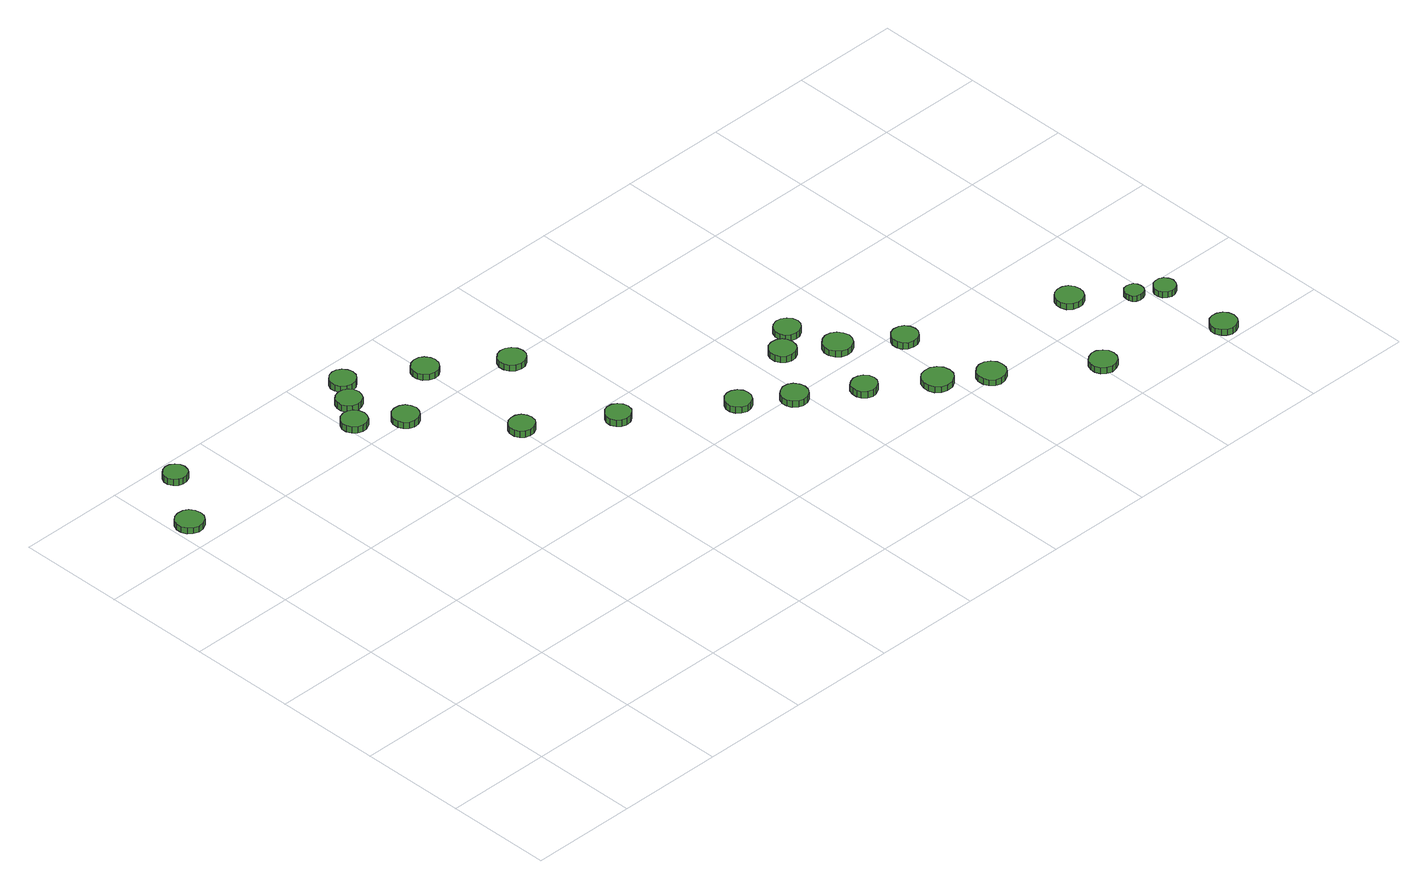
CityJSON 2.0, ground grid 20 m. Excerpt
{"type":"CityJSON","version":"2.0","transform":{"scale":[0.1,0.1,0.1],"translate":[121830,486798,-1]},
"CityObjects":{
"tree1":{"type":"SolitaryVegetationObject","attributes":{"function":"something"},"geometry":[{"type":"MultiSurface","lod":"1","boundaries":[[[0,1,2,3,4,5,6,7,8,9,10,11,12,13,14]],[[15,16,17,18,19,20,21,22,23,24,25,26,27,28,29]],[[0,29,28,1]],[[1,28,27,2]],[[2,27,26,3]],[[3,26,25,4]],[[4,25,24,5]],[[5,24,23,6]],[[6,23,22,7]],[[7,22,21,8]],[[8,21,20,9]],[[9,20,19,10]],[[10,19,18,11]],[[11,18,17,12]],[[12,17,16,13]],[[13,16,15,14]],[[14,15,29,0]]]}]},
"tree2":{"type":"SolitaryVegetationObject","attributes":{"function":"something"},"geometry":[{"type":"MultiSurface","lod":"1","boundaries":[[[30,31,32,33,34,35,36,37,38,39,40,41,42,43,44]],[[45,46,47,48,49,50,51,52,53,54,55,56,57,58,59]],[[30,59,58,31]],[[31,58,57,32]],[[32,57,56,33]],[[33,56,55,34]],[[34,55,54,35]],[[35,54,53,36]],[[36,53,52,37]],[[37,52,51,38]],[[38,51,50,39]],[[39,50,49,40]],[[40,49,48,41]],[[41,48,47,42]],[[42,47,46,43]],[[43,46,45,44]],[[44,45,59,30]]]}]},
"tree3":{"type":"SolitaryVegetationObject","attributes":{"function":"something"},"geometry":[{"type":"MultiSurface","lod":"1","boundaries":[[[60,61,62,63,64,65,66,67,68,69,70,71,72,73,74]],[[75,76,77,78,79,80,81,82,83,84,85,86,87,88,89]],[[60,89,88,61]],[[61,88,87,62]],[[62,87,86,63]],[[63,86,85,64]],[[64,85,84,65]],[[65,84,83,66]],[[66,83,82,67]],[[67,82,81,68]],[[68,81,80,69]],[[69,80,79,70]],[[70,79,78,71]],[[71,78,77,72]],[[72,77,76,73]],[[73,76,75,74]],[[74,75,89,60]]]}]},
"tree4":{"type":"SolitaryVegetationObject","attributes":{"function":"something"},"geometry":[{"type":"MultiSurface","lod":"1","boundaries":[[[90,91,92,93,94,95,96,97,98,99,100,101,102,103,104]],[[105,106,107,108,109,110,111,112,113,114,115,116,117,118,119]],[[90,119,118,91]],[[91,118,117,92]],[[92,117,116,93]],[[93,116,115,94]],[[94,115,114,95]],[[95,114,113,96]],[[96,113,112,97]],[[97,112,111,98]],[[98,111,110,99]],[[99,110,109,100]],[[100,109,108,101]],[[101,108,107,102]],[[102,107,106,103]],[[103,106,105,104]],[[104,105,119,90]]]}]},
"tree5":{"type":"SolitaryVegetationObject","attributes":{"function":"something"},"geometry":[{"type":"MultiSurface","lod":"1","boundaries":[[[120,121,122,123,124,125,126,127,128,129,130,131,132,133,134]],[[135,136,137,138,139,140,141,142,143,144,145,146,147,148,149]],[[120,149,148,121]],[[121,148,147,122]],[[122,147,146,123]],[[123,146,145,124]],[[124,145,144,125]],[[125,144,143,126]],[[126,143,142,127]],[[127,142,141,128]],[[128,141,140,129]],[[129,140,139,130]],[[130,139,138,131]],[[131,138,137,132]],[[132,137,136,133]],[[133,136,135,134]],[[134,135,149,120]]]}]},
"tree6":{"type":"SolitaryVegetationObject","attributes":{"function":"something"},"geometry":[{"type":"MultiSurface","lod":"1","boundaries":[[[150,151,152,153,154,155,156,157,158,159,160,161,162,163,164]],[[165,166,167,168,169,170,171,172,173,174,175,176,177,178,179]],[[150,179,178,151]],[[151,178,177,152]],[[152,177,176,153]],[[153,176,175,154]],[[154,175,174,155]],[[155,174,173,156]],[[156,173,172,157]],[[157,172,171,158]],[[158,171,170,159]],[[159,170,169,160]],[[160,169,168,161]],[[161,168,167,162]],[[162,167,166,163]],[[163,166,165,164]],[[164,165,179,150]]]}]},
"tree7":{"type":"SolitaryVegetationObject","attributes":{"function":"something"},"geometry":[{"type":"MultiSurface","lod":"1","boundaries":[[[180,181,182,183,184,185,186,187,188,189,190,191,192,193,194]],[[195,196,197,198,199,200,201,202,203,204,205,206,207,208,209]],[[180,209,208,181]],[[181,208,207,182]],[[182,207,206,183]],[[183,206,205,184]],[[184,205,204,185]],[[185,204,203,186]],[[186,203,202,187]],[[187,202,201,188]],[[188,201,200,189]],[[189,200,199,190]],[[190,199,198,191]],[[191,198,197,192]],[[192,197,196,193]],[[193,196,195,194]],[[194,195,209,180]]]}]},
"tree8":{"type":"SolitaryVegetationObject","attributes":{"function":"something"},"geometry":[{"type":"MultiSurface","lod":"1","boundaries":[[[210,211,212,213,214,215,216,217,218,219,220,221,222,223,224]],[[225,226,227,228,229,230,231,232,233,234,235,236,237,238,239]],[[210,239,238,211]],[[211,238,237,212]],[[212,237,236,213]],[[213,236,235,214]],[[214,235,234,215]],[[215,234,233,216]],[[216,233,232,217]],[[217,232,231,218]],[[218,231,230,219]],[[219,230,229,220]],[[220,229,228,221]],[[221,228,227,222]],[[222,227,226,223]],[[223,226,225,224]],[[224,225,239,210]]]}]},
"tree9":{"type":"SolitaryVegetationObject","attributes":{"function":"something"},"geometry":[{"type":"MultiSurface","lod":"1","boundaries":[[[240,241,242,243,244,245,246,247,248,249,250,251,252,253,254]],[[255,256,257,258,259,260,261,262,263,264,265,266,267,268,269]],[[240,269,268,241]],[[241,268,267,242]],[[242,267,266,243]],[[243,266,265,244]],[[244,265,264,245]],[[245,264,263,246]],[[246,263,262,247]],[[247,262,261,248]],[[248,261,260,249]],[[249,260,259,250]],[[250,259,258,251]],[[251,258,257,252]],[[252,257,256,253]],[[253,256,255,254]],[[254,255,269,240]]]}]},
"tree10":{"type":"SolitaryVegetationObject","attributes":{"function":"something"},"geometry":[{"type":"MultiSurface","lod":"1","boundaries":[[[270,271,272,273,274,275,276,277,278,279,280,281,282,283,284]],[[285,286,287,288,289,290,291,292,293,294,295,296,297,298,299]],[[270,299,298,271]],[[271,298,297,272]],[[272,297,296,273]],[[273,296,295,274]],[[274,295,294,275]],[[275,294,293,276]],[[276,293,292,277]],[[277,292,291,278]],[[278,291,290,279]],[[279,290,289,280]],[[280,289,288,281]],[[281,288,287,282]],[[282,287,286,283]],[[283,286,285,284]],[[284,285,299,270]]]}]},
"tree11":{"type":"SolitaryVegetationObject","attributes":{"function":"something"},"geometry":[{"type":"MultiSurface","lod":"1","boundaries":[[[300,301,302,303,304,305,306,307,308,309,310,311,312,313,314]],[[315,316,317,318,319,320,321,322,323,324,325,326,327,328,329]],[[300,329,328,301]],[[301,328,327,302]],[[302,327,326,303]],[[303,326,325,304]],[[304,325,324,305]],[[305,324,323,306]],[[306,323,322,307]],[[307,322,321,308]],[[308,321,320,309]],[[309,320,319,310]],[[310,319,318,311]],[[311,318,317,312]],[[312,317,316,313]],[[313,316,315,314]],[[314,315,329,300]]]}]},
"tree12":{"type":"SolitaryVegetationObject","attributes":{"function":"something"},"geometry":[{"type":"MultiSurface","lod":"1","boundaries":[[[330,331,332,333,334,335,336,337,338,339,340,341,342,343,344]],[[345,346,347,348,349,350,351,352,353,354,355,356,357,358,359]],[[330,359,358,331]],[[331,358,357,332]],[[332,357,356,333]],[[333,356,355,334]],[[334,355,354,335]],[[335,354,353,336]],[[336,353,352,337]],[[337,352,351,338]],[[338,351,350,339]],[[339,350,349,340]],[[340,349,348,341]],[[341,348,347,342]],[[342,347,346,343]],[[343,346,345,344]],[[344,345,359,330]]]}]},
"tree13":{"type":"SolitaryVegetationObject","attributes":{"function":"something"},"geometry":[{"type":"MultiSurface","lod":"1","boundaries":[[[360,361,362,363,364,365,366,367,368,369,370,371,372,373,374]],[[375,376,377,378,379,380,381,382,383,384,385,386,387,388,389]],[[360,389,388,361]],[[361,388,387,362]],[[362,387,386,363]],[[363,386,385,364]],[[364,385,384,365]],[[365,384,383,366]],[[366,383,382,367]],[[367,382,381,368]],[[368,381,380,369]],[[369,380,379,370]],[[370,379,378,371]],[[371,378,377,372]],[[372,377,376,373]],[[373,376,375,374]],[[374,375,389,360]]]}]},
"tree14":{"type":"SolitaryVegetationObject","attributes":{"function":"something"},"geometry":[{"type":"MultiSurface","lod":"1","boundaries":[[[390,391,392,393,394,395,396,397,398,399,400,401,402,403,404]],[[405,406,407,408,409,410,411,412,413,414,415,416,417,418,419]],[[390,419,418,391]],[[391,418,417,392]],[[392,417,416,393]],[[393,416,415,394]],[[394,415,414,395]],[[395,414,413,396]],[[396,413,412,397]],[[397,412,411,398]],[[398,411,410,399]],[[399,410,409,400]],[[400,409,408,401]],[[401,408,407,402]],[[402,407,406,403]],[[403,406,405,404]],[[404,405,419,390]]]}]},
"tree15":{"type":"SolitaryVegetationObject","attributes":{"function":"something"},"geometry":[{"type":"MultiSurface","lod":"1","boundaries":[[[420,421,422,423,424,425,426,427,428,429,430,431,432,433,434]],[[435,436,437,438,439,440,441,442,443,444,445,446,447,448,449]],[[420,449,448,421]],[[421,448,447,422]],[[422,447,446,423]],[[423,446,445,424]],[[424,445,444,425]],[[425,444,443,426]],[[426,443,442,427]],[[427,442,441,428]],[[428,441,440,429]],[[429,440,439,430]],[[430,439,438,431]],[[431,438,437,432]],[[432,437,436,433]],[[433,436,435,434]],[[434,435,449,420]]]}]},
"tree16":{"type":"SolitaryVegetationObject","attributes":{"function":"something"},"geometry":[{"type":"MultiSurface","lod":"1","boundaries":[[[450,451,452,453,454,455,456,457,458,459,460,461,462,463,464]],[[465,466,467,468,469,470,471,472,473,474,475,476,477,478,479]],[[450,479,478,451]],[[451,478,477,452]],[[452,477,476,453]],[[453,476,475,454]],[[454,475,474,455]],[[455,474,473,456]],[[456,473,472,457]],[[457,472,471,458]],[[458,471,470,459]],[[459,470,469,460]],[[460,469,468,461]],[[461,468,467,462]],[[462,467,466,463]],[[463,466,465,464]],[[464,465,479,450]]]}]},
"tree17":{"type":"SolitaryVegetationObject","attributes":{"function":"something"},"geometry":[{"type":"MultiSurface","lod":"1","boundaries":[[[480,481,482,483,484,485,486,487,488,489,490,491,492,493,494]],[[495,496,497,498,499,500,501,502,503,504,505,506,507,508,509]],[[480,509,508,481]],[[481,508,507,482]],[[482,507,506,483]],[[483,506,505,484]],[[484,505,504,485]],[[485,504,503,486]],[[486,503,502,487]],[[487,502,501,488]],[[488,501,500,489]],[[489,500,499,490]],[[490,499,498,491]],[[491,498,497,492]],[[492,497,496,493]],[[493,496,495,494]],[[494,495,509,480]]]}]},
"tree18":{"type":"SolitaryVegetationObject","attributes":{"function":"something"},"geometry":[{"type":"MultiSurface","lod":"1","boundaries":[[[510,511,512,513,514,515,516,517,518,519,520,521,522,523,524]],[[525,526,527,528,529,530,531,532,533,534,535,536,537,538,539]],[[510,539,538,511]],[[511,538,537,512]],[[512,537,536,513]],[[513,536,535,514]],[[514,535,534,515]],[[515,534,533,516]],[[516,533,532,517]],[[517,532,531,518]],[[518,531,530,519]],[[519,530,529,520]],[[520,529,528,521]],[[521,528,527,522]],[[522,527,526,523]],[[523,526,525,524]],[[524,525,539,510]]]}]},
"tree19":{"type":"SolitaryVegetationObject","attributes":{"function":"something"},"geometry":[{"type":"MultiSurface","lod":"1","boundaries":[[[540,541,542,543,544,545,546,547,548,549,550,551,552,553,554]],[[555,556,557,558,559,560,561,562,563,564,565,566,567,568,569]],[[540,569,568,541]],[[541,568,567,542]],[[542,567,566,543]],[[543,566,565,544]],[[544,565,564,545]],[[545,564,563,546]],[[546,563,562,547]],[[547,562,561,548]],[[548,561,560,549]],[[549,560,559,550]],[[550,559,558,551]],[[551,558,557,552]],[[552,557,556,553]],[[553,556,555,554]],[[554,555,569,540]]]}]},
"tree20":{"type":"SolitaryVegetationObject","attributes":{"function":"something"},"geometry":[{"type":"MultiSurface","lod":"1","boundaries":[[[570,571,572,573,574,575,576,577,578,579,580,581,582,583,584]],[[585,586,587,588,589,590,591,592,593,594,595,596,597,598,599]],[[570,599,598,571]],[[571,598,597,572]],[[572,597,596,573]],[[573,596,595,574]],[[574,595,594,575]],[[575,594,593,576]],[[576,593,592,577]],[[577,592,591,578]],[[578,591,590,579]],[[579,590,589,580]],[[580,589,588,581]],[[581,588,587,582]],[[582,587,586,583]],[[583,586,585,584]],[[584,585,599,570]]]}]},
"tree21":{"type":"SolitaryVegetationObject","attributes":{"function":"something"},"geometry":[{"type":"MultiSurface","lod":"1","boundaries":[[[600,601,602,603,604,605,606,607,608,609,610,611,612,613,614]],[[615,616,617,618,619,620,621,622,623,624,625,626,627,628,629]],[[600,629,628,601]],[[601,628,627,602]],[[602,627,626,603]],[[603,626,625,604]],[[604,625,624,605]],[[605,624,623,606]],[[606,623,622,607]],[[607,622,621,608]],[[608,621,620,609]],[[609,620,619,610]],[[610,619,618,611]],[[611,618,617,612]],[[612,617,616,613]],[[613,616,615,614]],[[614,615,629,600]]]}]},
"tree22":{"type":"SolitaryVegetationObject","attributes":{"function":"something"},"geometry":[{"type":"MultiSurface","lod":"1","boundaries":[[[630,631,632,633,634,635,636,637,638,639,640,641,642,643,644]],[[645,646,647,648,649,650,651,652,653,654,655,656,657,658,659]],[[630,659,658,631]],[[631,658,657,632]],[[632,657,656,633]],[[633,656,655,634]],[[634,655,654,635]],[[635,654,653,636]],[[636,653,652,637]],[[637,652,651,638]],[[638,651,650,639]],[[639,650,649,640]],[[640,649,648,641]],[[641,648,647,642]],[[642,647,646,643]],[[643,646,645,644]],[[644,645,659,630]]]}]},
"tree23":{"type":"SolitaryVegetationObject","attributes":{"function":"something"},"geometry":[{"type":"MultiSurface","lod":"1","boundaries":[[[660,661,662,663,664,665,666,667,668,669,670,671,672,673,674]],[[675,676,677,678,679,680,681,682,683,684,685,686,687,688,689]],[[660,689,688,661]],[[661,688,687,662]],[[662,687,686,663]],[[663,686,685,664]],[[664,685,684,665]],[[665,684,683,666]],[[666,683,682,667]],[[667,682,681,668]],[[668,681,680,669]],[[669,680,679,670]],[[670,679,678,671]],[[671,678,677,672]],[[672,677,676,673]],[[673,676,675,674]],[[674,675,689,660]]]}]},
"tree24":{"type":"SolitaryVegetationObject","attributes":{"function":"something"},"geometry":[{"type":"MultiSurface","lod":"1","boundaries":[[[690,691,692,693,694,695,696,697,698,699,700,701,702,703,704]],[[705,706,707,708,709,710,711,712,713,714,715,716,717,718,719]],[[690,719,718,691]],[[691,718,717,692]],[[692,717,716,693]],[[693,716,715,694]],[[694,715,714,695]],[[695,714,713,696]],[[696,713,712,697]],[[697,712,711,698]],[[698,711,710,699]],[[699,710,709,700]],[[700,709,708,701]],[[701,708,707,702]],[[702,707,706,703]],[[703,706,705,704]],[[704,705,719,690]]]}]}
},
"vertices":[
[56,855,20],[54,865,20],[48,874,20],[39,879,20],[28,880,20],[18,877,20],[10,870,20],[6,860,20],[6,849,20],[10,840,20],[18,833,20],[28,829,20],[39,831,20],[48,836,20],[54,844,20],[54,844,8],[48,836,8],[39,831,8],[28,829,8],[18,833,8],[10,840,8],[6,849,8],[6,860,8],[10,870,8],[18,877,8],[28,880,8],[39,879,8],[48,874,8],[54,865,8],[56,855,8],
[126,962,20],[124,971,20],[119,978,20],[111,983,20],[102,984,20],[94,981,20],[87,975,20],[83,967,20],[83,958,20],[87,950,20],[94,944,20],[102,941,20],[111,942,20],[119,946,20],[124,953,20],[124,953,7],[119,946,7],[111,942,7],[102,941,7],[94,944,7],[87,950,7],[83,958,7],[83,967,7],[87,975,7],[94,981,7],[102,984,7],[111,983,7],[119,978,7],[124,971,7],[126,962,7],
[438,855,21],[436,865,21],[431,873,21],[422,878,21],[413,879,21],[403,876,21],[396,869,21],[392,860,21],[392,851,21],[396,842,21],[403,835,21],[413,832,21],[422,833,21],[431,838,21],[436,846,21],[436,846,8],[431,838,8],[422,833,8],[413,832,8],[403,835,8],[396,842,8],[392,851,8],[392,860,8],[396,869,8],[403,876,8],[413,879,8],[422,878,8],[431,873,8],[436,865,8],[438,855,8],
[473,903,20],[471,913,20],[466,920,20],[457,925,20],[448,926,20],[438,923,20],[431,917,20],[427,908,20],[427,898,20],[431,889,20],[438,883,20],[448,880,20],[457,881,20],[466,886,20],[471,894,20],[471,894,7],[466,886,7],[457,881,7],[448,880,7],[438,883,7],[431,889,7],[427,898,7],[427,908,7],[431,917,7],[438,923,7],[448,926,7],[457,925,7],[466,920,7],[471,913,7],[473,903,7],
[510,806,20],[507,816,20],[502,824,20],[493,829,20],[483,830,20],[473,827,20],[466,820,20],[462,811,20],[462,801,20],[466,792,20],[473,785,20],[483,782,20],[493,783,20],[502,788,20],[507,796,20],[507,796,7],[502,788,7],[493,783,7],[483,782,7],[473,785,7],[466,792,7],[462,801,7],[462,811,7],[466,820,7],[473,827,7],[483,830,7],[493,829,7],[502,824,7],[507,816,7],[510,806,7],
[504,949,20],[502,958,20],[496,966,20],[488,971,20],[478,972,20],[469,969,20],[461,962,20],[457,953,20],[457,944,20],[461,935,20],[469,928,20],[478,925,20],[488,926,20],[496,931,20],[502,939,20],[502,939,7],[496,931,7],[488,926,7],[478,925,7],[469,928,7],[461,935,7],[457,944,7],[457,953,7],[461,962,7],[469,969,7],[478,972,7],[488,971,7],[496,966,7],[502,958,7],[504,949,7],
[628,654,19],[626,663,19],[621,671,19],[612,676,19],[603,677,19],[593,674,19],[586,668,19],[582,659,19],[582,649,19],[586,640,19],[593,634,19],[603,631,19],[612,632,19],[621,637,19],[626,644,19],[626,644,6],[621,637,6],[612,632,6],[603,631,6],[593,634,6],[586,640,6],[582,649,6],[582,659,6],[586,668,6],[593,674,6],[603,677,6],[612,676,6],[621,671,6],[626,663,6],[628,654,6],
[625,877,19],[623,886,19],[617,895,19],[609,900,19],[599,901,19],[589,898,19],[581,891,19],[577,882,19],[577,871,19],[581,862,19],[589,855,19],[599,852,19],[609,853,19],[617,858,19],[623,867,19],[623,867,7],[617,858,7],[609,853,7],[599,852,7],[589,855,7],[581,862,7],[577,871,7],[577,882,7],[581,891,7],[589,898,7],[599,901,7],[609,900,7],[617,895,7],[623,886,7],[625,877,7],
[761,562,20],[759,571,20],[753,579,20],[745,584,20],[735,585,20],[726,582,20],[719,575,20],[715,567,20],[715,557,20],[719,548,20],[726,542,20],[735,539,20],[745,540,20],[753,545,20],[759,552,20],[759,552,7],[753,545,7],[745,540,7],[735,539,7],[726,542,7],[719,548,7],[715,557,7],[715,567,7],[719,575,7],[726,582,7],[735,585,7],[745,584,7],[753,579,7],[759,571,7],[761,562,7],
[745,793,19],[743,803,19],[737,812,19],[728,817,19],[718,818,19],[708,815,19],[700,808,19],[696,798,19],[696,788,19],[700,779,19],[708,772,19],[718,769,19],[728,770,19],[737,775,19],[743,783,19],[743,783,7],[737,775,7],[728,770,7],[718,769,7],[708,772,7],[700,779,7],[696,788,7],[696,798,7],[700,808,7],[708,815,7],[718,818,7],[728,817,7],[737,812,7],[743,803,7],[745,793,7],
[928,448,20],[926,458,20],[920,466,20],[911,471,20],[902,472,20],[892,469,20],[885,462,20],[881,453,20],[881,443,20],[885,434,20],[892,428,20],[902,424,20],[911,425,20],[920,430,20],[926,439,20],[926,439,7],[920,430,7],[911,425,7],[902,424,7],[892,428,7],[885,434,7],[881,443,7],[881,453,7],[885,462,7],[892,469,7],[902,472,7],[911,471,7],[920,466,7],[926,458,7],[928,448,7],
[1006,394,20],[1004,404,20],[998,413,20],[990,418,20],[979,419,20],[970,415,20],[962,409,20],[958,399,20],[958,389,20],[962,380,20],[970,373,20],[979,370,20],[990,371,20],[998,376,20],[1004,384,20],[1004,384,7],[998,376,7],[990,371,7],[979,370,7],[970,373,7],[962,380,7],[958,389,7],[958,399,7],[962,409,7],[970,415,7],[979,419,7],[990,418,7],[998,413,7],[1004,404,7],[1006,394,7],
[1104,330,20],[1102,340,20],[1096,348,20],[1087,352,20],[1078,353,20],[1069,350,20],[1061,344,20],[1058,335,20],[1058,325,20],[1061,317,20],[1069,310,20],[1078,307,20],[1087,308,20],[1096,313,20],[1102,321,20],[1102,321,7],[1096,313,7],[1087,308,7],[1078,307,7],[1069,310,7],[1061,317,7],[1058,325,7],[1058,335,7],[1061,344,7],[1069,350,7],[1078,353,7],[1087,352,7],[1096,348,7],[1102,340,7],[1104,330,7],
[1077,494,20],[1075,504,20],[1070,512,20],[1061,517,20],[1051,518,20],[1041,515,20],[1034,508,20],[1030,499,20],[1030,489,20],[1034,480,20],[1041,473,20],[1051,470,20],[1061,471,20],[1070,476,20],[1075,484,20],[1075,484,7],[1070,476,7],[1061,471,7],[1051,470,7],[1041,473,7],[1034,480,7],[1030,489,7],[1030,499,7],[1034,508,7],[1041,515,7],[1051,518,7],[1061,517,7],[1070,512,7],[1075,504,7],[1077,494,7],
[1208,258,19],[1206,270,19],[1199,279,19],[1189,285,19],[1177,286,19],[1166,283,19],[1157,275,19],[1153,264,19],[1153,253,19],[1157,242,19],[1166,234,19],[1177,231,19],[1189,232,19],[1199,238,19],[1206,247,19],[1206,247,7],[1199,238,7],[1189,232,7],[1177,231,7],[1166,234,7],[1157,242,7],[1153,253,7],[1153,264,7],[1157,275,7],[1166,283,7],[1177,286,7],[1189,285,7],[1199,279,7],[1206,270,7],[1208,258,7],
[1124,530,19],[1122,540,19],[1116,548,19],[1107,553,19],[1098,554,19],[1088,551,19],[1081,545,19],[1077,535,19],[1077,525,19],[1081,516,19],[1088,510,19],[1098,507,19],[1107,508,19],[1116,513,19],[1122,521,19],[1122,521,7],[1116,513,7],[1107,508,7],[1098,507,7],[1088,510,7],[1081,516,7],[1077,525,7],[1077,535,7],[1081,545,7],[1088,551,7],[1098,554,7],[1107,553,7],[1116,548,7],[1122,540,7],[1124,530,7],
[1157,442,19],[1154,453,19],[1148,462,19],[1138,468,19],[1127,469,19],[1117,465,19],[1109,458,19],[1104,448,19],[1104,437,19],[1109,427,19],[1117,419,19],[1127,416,19],[1138,417,19],[1148,423,19],[1154,432,19],[1154,432,7],[1148,423,7],[1138,417,7],[1127,416,7],[1117,419,7],[1109,427,7],[1104,437,7],[1104,448,7],[1109,458,7],[1117,465,7],[1127,469,7],[1138,468,7],[1148,462,7],[1154,453,7],[1157,442,7],
[1281,208,19],[1279,218,19],[1273,227,19],[1263,233,19],[1252,234,19],[1242,230,19],[1234,223,19],[1230,213,19],[1230,202,19],[1234,193,19],[1242,185,19],[1252,182,19],[1263,183,19],[1273,189,19],[1279,197,19],[1279,197,7],[1273,189,7],[1263,183,7],[1252,182,7],[1242,185,7],[1234,193,7],[1230,202,7],[1230,213,7],[1234,223,7],[1242,230,7],[1252,234,7],[1263,233,7],[1273,227,7],[1279,218,7],[1281,208,7],
[1246,377,20],[1244,387,20],[1238,395,20],[1230,400,20],[1220,401,20],[1210,398,20],[1203,391,20],[1199,382,20],[1199,372,20],[1203,363,20],[1210,357,20],[1220,354,20],[1230,355,20],[1238,360,20],[1244,368,20],[1244,368,7],[1238,360,7],[1230,355,7],[1220,354,7],[1210,357,7],[1203,363,7],[1199,372,7],[1199,382,7],[1203,391,7],[1210,398,7],[1220,401,7],[1230,400,7],[1238,395,7],[1244,387,7],[1246,377,7],
[1433,100,19],[1431,110,19],[1425,118,19],[1416,124,19],[1406,125,19],[1396,121,19],[1388,115,19],[1384,105,19],[1384,95,19],[1388,85,19],[1396,79,19],[1406,75,19],[1416,77,19],[1425,82,19],[1431,90,19],[1431,90,7],[1425,82,7],[1416,77,7],[1406,75,7],[1396,79,7],[1388,85,7],[1384,95,7],[1384,105,7],[1388,115,7],[1396,121,7],[1406,125,7],[1416,124,7],[1425,118,7],[1431,110,7],[1433,100,7],
[1516,263,19],[1514,273,19],[1508,282,19],[1499,287,19],[1489,288,19],[1479,285,19],[1471,278,19],[1467,268,19],[1467,258,19],[1471,248,19],[1479,241,19],[1489,238,19],[1499,239,19],[1508,244,19],[1514,253,19],[1514,253,7],[1508,244,7],[1499,239,7],[1489,238,7],[1479,241,7],[1471,248,7],[1467,258,7],[1467,268,7],[1471,278,7],[1479,285,7],[1489,288,7],[1499,287,7],[1508,282,7],[1514,273,7],[1516,263,7],
[1646,33,19],[1644,43,19],[1638,51,19],[1629,56,19],[1619,57,19],[1610,54,19],[1603,47,19],[1598,38,19],[1598,28,19],[1603,19,19],[1610,12,19],[1619,9,19],[1629,10,19],[1638,15,19],[1644,23,19],[1644,23,7],[1638,15,7],[1629,10,7],[1619,9,7],[1610,12,7],[1603,19,7],[1598,28,7],[1598,38,7],[1603,47,7],[1610,54,7],[1619,57,7],[1629,56,7],[1638,51,7],[1644,43,7],[1646,33,7],
[1594,198,18],[1593,205,18],[1589,211,18],[1583,214,18],[1576,215,18],[1569,213,18],[1563,208,18],[1561,201,18],[1561,194,18],[1563,188,18],[1569,183,18],[1576,181,18],[1583,182,18],[1589,185,18],[1593,191,18],[1593,191,7],[1589,185,7],[1583,182,7],[1576,181,7],[1569,183,7],[1563,188,7],[1561,194,7],[1561,201,7],[1563,208,7],[1569,213,7],[1576,215,7],[1583,214,7],[1589,211,7],[1593,205,7],[1594,198,7],
[1642,171,19],[1640,179,19],[1635,186,19],[1628,190,19],[1620,190,19],[1612,188,19],[1606,182,19],[1603,175,19],[1603,167,19],[1606,159,19],[1612,154,19],[1620,151,19],[1628,152,19],[1635,156,19],[1640,163,19],[1640,163,7],[1635,156,7],[1628,152,7],[1620,151,7],[1612,154,7],[1606,159,7],[1603,167,7],[1603,175,7],[1606,182,7],[1612,188,7],[1620,190,7],[1628,190,7],[1635,186,7],[1640,179,7],[1642,171,7]
]}
